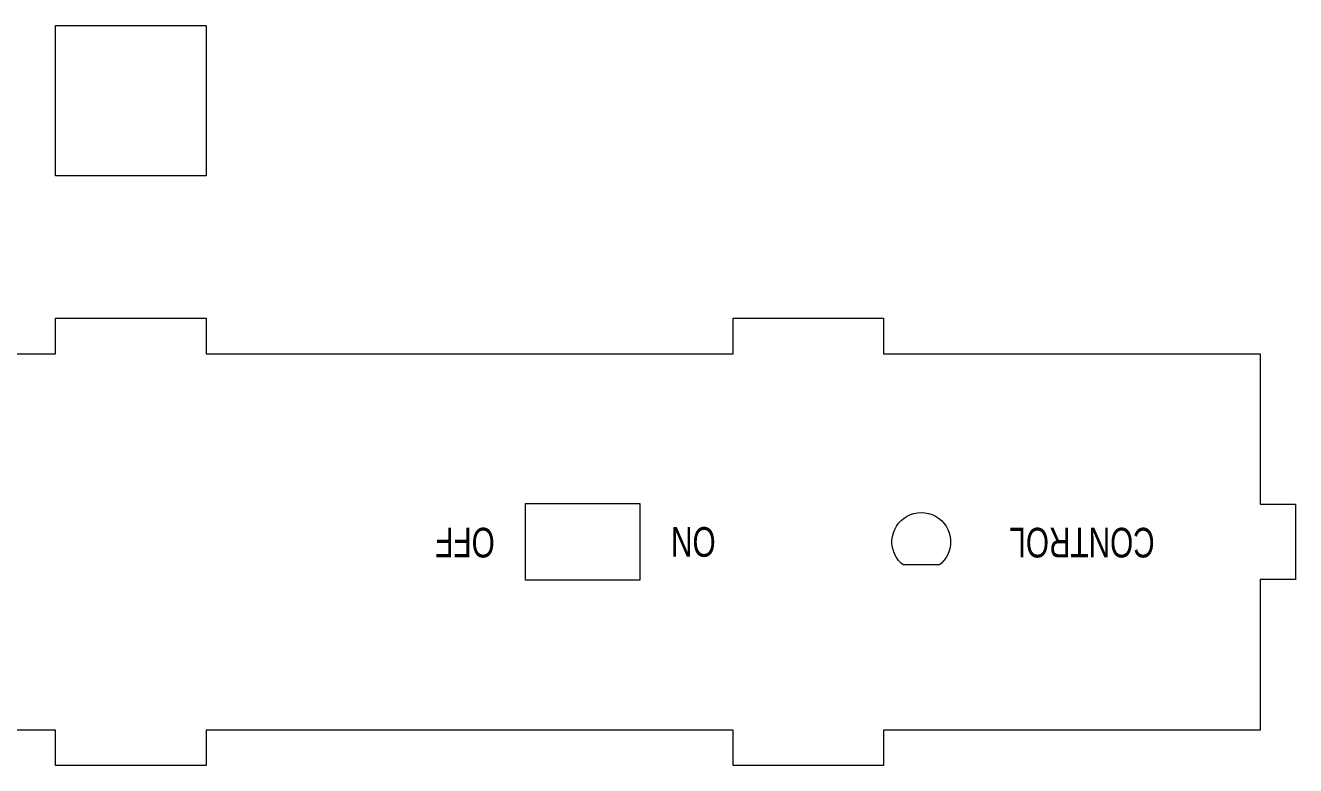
# Model space of a CAD drawing. Header units: millimetres. Extents: x -309 to 309, y -561 to 295.
# Drawn here: x -17.8 to 196.5, y 169.7 to 294.6 of the extents above; entities that cross this region are included whole.
import ezdxf

# ---------------------------------------------------------------- set-up
doc = ezdxf.new("R2010")
doc.units = ezdxf.units.MM
doc.layers.get('0').update_dxf_attribs({"linetype": 'CONTINUOUS', "lineweight": 0})
doc.styles.get("Standard").update_dxf_attribs({"font": 'txt', "width": 0.75})

msp = doc.modelspace()

# ---------------------------------------------------------------- linework, layer by layer
for p, q in [((-12.7, 269.2), (-12.7, 294.6)), ((-12.7, 294.6), (12.7, 294.6)), ((12.7, 294.6), (12.7, 269.2)), ((12.7, 269.2), (-12.7, 269.2)), ((-12.7, 239.2), (-12.7, 245.2)), ((-12.7, 245.2), (12.7, 245.2)), ((12.7, 245.2), (12.7, 239.2)), ((101.6, 239.2), (101.6, 245.2)), ((101.6, 245.2), (127, 245.2)), ((127, 245.2), (127, 239.2)), ((-101.6, 239.2), (-12.7, 239.2)), ((12.7, 239.2), (101.6, 239.2)), ((127, 239.2), (190.5, 239.2)), ((190.5, 239.2), (190.5, 213.8)), ((66.548, 200.973), (66.548, 213.927)), ((66.548, 213.927), (85.852, 213.927)), ((85.852, 213.927), (85.852, 200.973)), ((131.526, 212.057), (132.118, 212.249)), ((132.118, 212.249), (132.729, 212.366)), ((132.729, 212.366), (133.35, 212.405)), ((133.35, 212.405), (133.971, 212.366)), ((133.971, 212.366), (134.582, 212.249)), ((134.582, 212.249), (135.174, 212.057)), ((190.5, 213.8), (196.5, 213.8)), ((196.5, 213.8), (196.5, 201.1)), ((128.867, 209.56), (129.166, 210.105)), ((129.166, 210.105), (129.532, 210.608)), ((129.532, 210.608), (129.958, 211.062)), ((129.958, 211.062), (130.438, 211.459)), ((130.438, 211.459), (130.963, 211.792)), ((130.963, 211.792), (131.526, 212.057)), ((135.174, 212.057), (135.737, 211.792)), ((135.737, 211.792), (136.262, 211.459)), ((136.262, 211.459), (136.742, 211.062)), ((136.742, 211.062), (137.168, 210.608)), ((137.168, 210.608), (137.534, 210.105)), ((137.534, 210.105), (137.833, 209.56)), ((128.405, 207.761), (128.483, 208.378)), ((128.483, 208.378), (128.638, 208.981)), ((128.638, 208.981), (128.867, 209.56)), ((137.833, 209.56), (138.062, 208.981)), ((138.062, 208.981), (138.217, 208.378)), ((138.217, 208.378), (138.295, 207.761)), ((128.405, 207.139), (128.405, 207.761)), ((128.483, 206.522), (128.405, 207.139)), ((128.638, 205.919), (128.483, 206.522)), ((128.867, 205.34), (128.638, 205.919)), ((138.062, 205.919), (137.833, 205.34)), ((138.217, 206.522), (138.062, 205.919)), ((138.295, 207.139), (138.217, 206.522)), ((138.295, 207.761), (138.295, 207.139)), ((129.166, 204.795), (128.867, 205.34)), ((129.532, 204.292), (129.166, 204.795)), ((129.958, 203.838), (129.532, 204.292)), ((130.294, 203.56), (129.958, 203.838)), ((136.742, 203.838), (136.406, 203.56)), ((137.168, 204.292), (136.742, 203.838)), ((137.534, 204.795), (137.168, 204.292)), ((137.833, 205.34), (137.534, 204.795)), ((136.406, 203.56), (130.294, 203.56)), ((85.852, 200.973), (66.548, 200.973)), ((196.5, 201.1), (190.5, 201.1)), ((190.5, 201.1), (190.5, 175.7)), ((-12.7, 175.7), (-101.6, 175.7)), ((-12.7, 169.7), (-12.7, 175.7)), ((101.6, 175.7), (12.7, 175.7)), ((12.7, 175.7), (12.7, 169.7)), ((101.6, 169.7), (101.6, 175.7)), ((190.5, 175.7), (127, 175.7)), ((127, 175.7), (127, 169.7)), ((12.7, 169.7), (-12.7, 169.7)), ((127, 169.7), (101.6, 169.7))]:
    msp.add_line(p, q)

# ---------------------------------------------------------------- texts
at = {"char_height": 5, "width": 100, "attachment_point": 1, "rotation": 180}
for s, insert in [('ON', (98.654, 204.942)), ('OFF', (61.385, 204.824)), ('CONTROL', (172.723, 204.824))]:
    msp.add_mtext(s, dxfattribs=dict(at, insert=insert))

doc.saveas('drawing.dxf')
